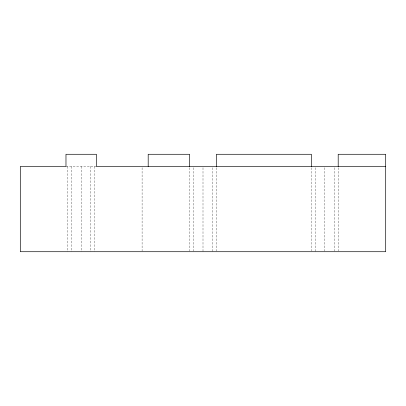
<?xml version="1.0" encoding="UTF-8"?>
<svg xmlns="http://www.w3.org/2000/svg" width="406" height="406" viewBox="0 0 406 406"><rect width="100%" height="100%" fill="white"/><g stroke="black" fill="none" stroke-linecap="round" stroke-linejoin="round"><path stroke-width="0.3" stroke-dasharray="2.03 1.52" d="M65.975 166.46L96.425 166.46M338.198 167.724L338.198 251.091M334.275 167.724L334.275 251.091M324.8 167.724L324.8 251.091M315.325 167.724L315.325 251.72M311.402 167.724L311.402 251.091M216.398 167.724L216.398 251.091M212.475 167.724L212.475 251.72M203 167.724L203 251.72M193.525 167.724L193.525 251.091M189.602 167.724L189.602 251.091M142.1 167.724L142.1 251.091M94.598 166.46L94.598 251.72M90.675 166.46L90.675 251.72M81.2 166.46L81.2 251.72M71.725 166.46L71.725 251.72M67.802 166.46L67.802 251.72"/><path stroke-width="0.61" d="M385.7 166.46L96.425 166.46L96.425 154.28L65.975 154.28L65.975 166.46L20.3 166.46L20.3 251.72L385.7 251.72L385.7 154.28L338.198 154.28L338.198 166.46M311.402 166.46L311.402 154.28L216.398 154.28L216.398 166.46M189.602 166.46L189.602 154.28L148.19 154.28L148.19 166.46"/></g></svg>
